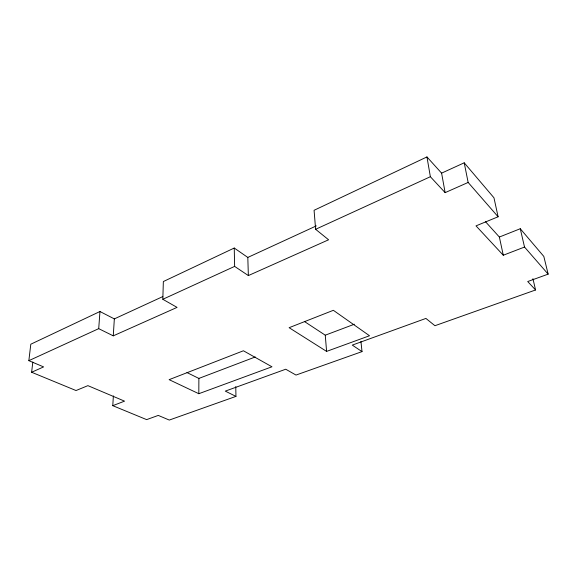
<?xml version="1.0" encoding="UTF-8"?>
<svg xmlns="http://www.w3.org/2000/svg" width="577" height="577" viewBox="0 0 577 577"><rect width="100%" height="100%" fill="white"/><g stroke="black" fill="none" stroke-linecap="round" stroke-linejoin="round"><path stroke-width="0.87" d="M198.813 393.709L169.126 379.659L243.422 350.773L271.962 366.784L198.813 393.709L198.877 378.425L186.97 372.554M162.851 296.564L114.34 318.893L99.965 311.515L30.805 344.209L28.85 360.661L98.71 328.659L113.272 335.843L177.06 307.39L162.822 299.29L163.349 281.547L234.248 248.031L247.807 257.436L248.362 275.575L328.601 239.787L315.619 229.293L314.076 210.295L426.951 156.93L441.6 173.143L445.141 192.639L468.149 182.447L498.102 216.772L476.011 225.867L503.288 255.236L524.522 247.05L548.15 274.133L527.717 281.533L535.564 289.979L434.935 325.716L425.913 318.425L352.287 345.104L362.017 351.617L296.001 375.064L285.738 369.222L225.29 391.127L235.957 396.392L235.762 386.59M235.957 396.392L169.292 420.07L158.271 415.411L146.637 419.623L112.782 405.674L113.373 395.909M113.272 335.843L114.34 318.893M98.71 328.659L99.965 311.515M112.782 405.674L124.545 401.145L87.906 385.645L76.02 390.535L31.627 372.252L32.81 362.053M247.807 257.436L316.311 225.895M162.822 299.29L234.63 266.394L248.362 275.575M315.619 229.293L430.363 176.721L445.141 192.639M441.6 173.143L464.211 162.808L493.97 197.803L498.102 216.772M31.627 372.252L43.607 366.907L28.85 360.661M485.502 221.705L499.365 237.039L520.266 228.723L543.815 256.412L548.15 274.133M198.877 378.425L255.265 356.968M304.476 321.54L325.262 335.187L354.365 324.224M326.596 351.4L369.518 335.749L333.362 310.311L289.12 327.693L326.596 351.4L325.262 335.187M532.932 278.684L535.564 289.979M520.266 228.723L524.522 247.05M499.365 237.039L503.288 255.236M464.211 162.808L468.149 182.447M426.951 156.93L430.363 176.721M360.942 341.418L362.017 351.617M234.248 248.031L234.63 266.394"/></g></svg>
